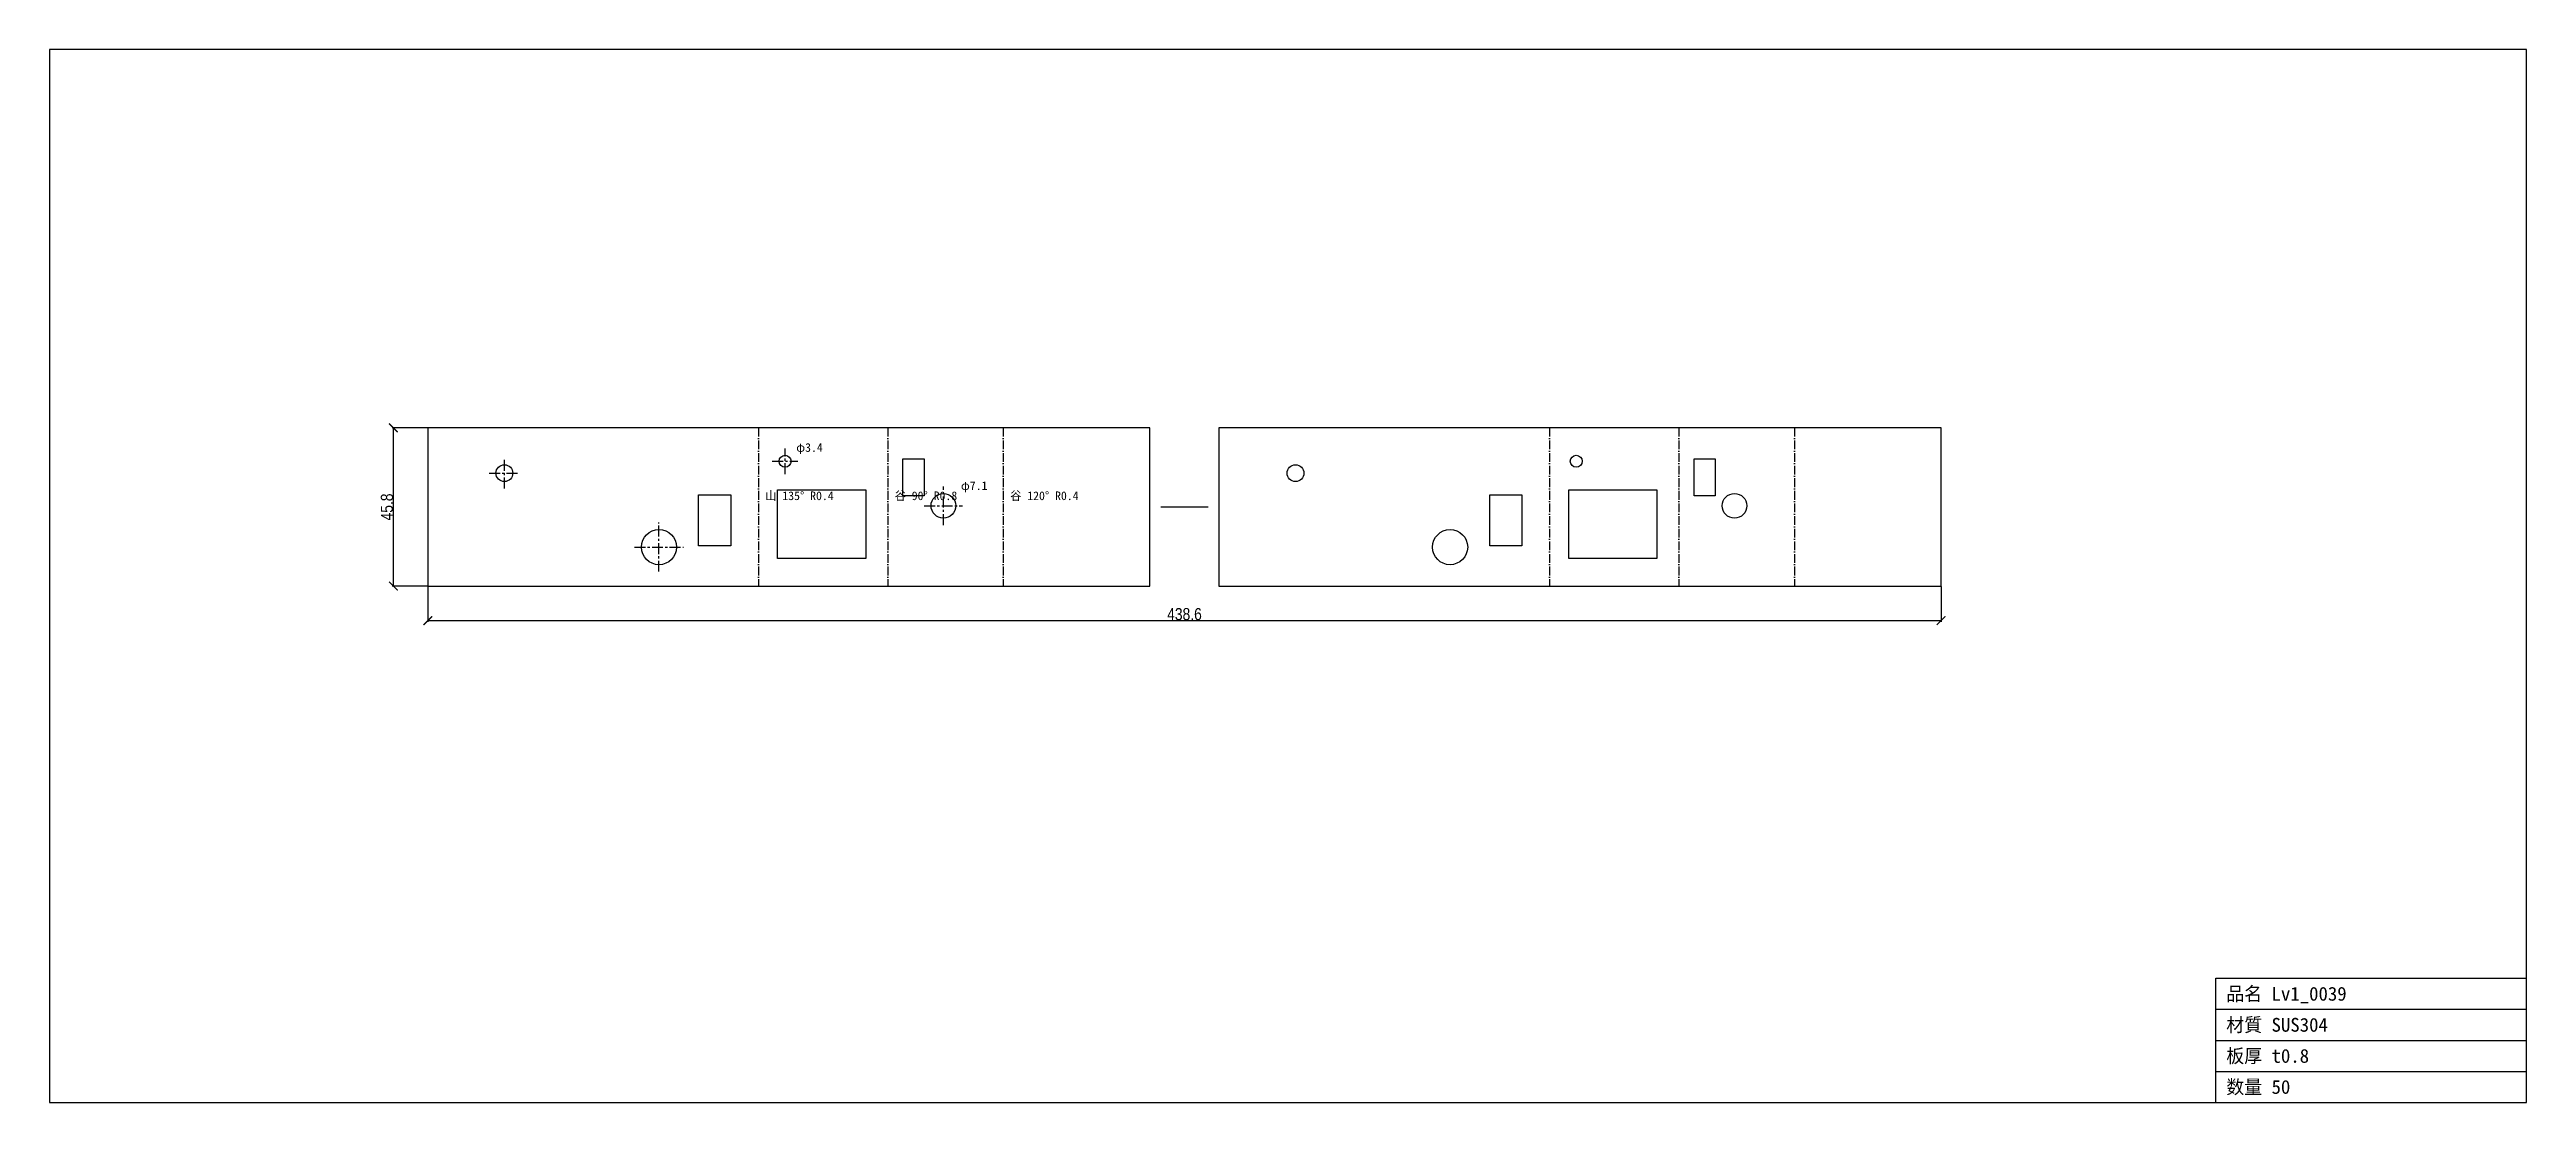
# Model space of a CAD drawing. Header units: millimetres. Extents: x -110 to 608, y -150 to 155.
import ezdxf

# ---------------------------------------------------------------- set-up
doc = ezdxf.new("R2010")
doc.units = ezdxf.units.MM
doc.linetypes.add('CENTER', pattern=[5.08, 3.175, -0.635, 0.635, -0.635])
doc.linetypes.add('DASHDOT', pattern=[3.556, 2.54, -0.508, 0, -0.508])
for name, color, linetype in [('ケガキ', 7, 'Continuous'), ('中心線', 7, 'Continuous'), ('図枠', 7, 'Continuous'), ('外形', 7, 'Continuous'), ('寸法', 7, 'Continuous'), ('文字', 7, 'Continuous'), ('曲げ線', 7, 'Continuous')]:
    doc.layers.add(name, color=color, linetype=linetype)
doc.styles.add('OpenSansCondensed-Light', font='OpenSansCondensed-Light.ttf')
doc.dimstyles.new('EZDXF', dxfattribs={"dimtxt": 0.25, "dimasz": 0.175, "dimexe": 0.375, "dimexo": 0.125, "dimgap": 0.1, "dimtad": 1, "dimlfac": 100, "dimzin": 12, "dimdsep": 46, "dimtxsty": 'OpenSansCondensed-Light', "dimblk": 'ARCHTICK', "dimcen": 2.5, "dimazin": 3, "dimtfac": 0.5, "dimtmove": 2, "dimatfit": 3})

# ---------------------------------------------------------------- blocks, each defined once
blk = doc.blocks.new('_ARCHTICK')
at = {"color": 0, "linetype": 'BYBLOCK', "const_width": 0.15}
blk.add_lwpolyline([(-0.5, -0.5), (0.5, 0.5)], dxfattribs=at)

msp = doc.modelspace()

# ---------------------------------------------------------------- linework, layer by layer
at = {"layer": 'ケガキ'}
msp.add_line((212.4, 22.92), (226.16, 22.92), dxfattribs=at)
at = {"layer": '中心線', "color": 1, "linetype": 'CENTER'}
for p, q in [((22.18, 28.3), (22.18, 37.18)), ((99.82, 36.19), (107.25, 36.19)), ((103.54, 32.48), (103.54, 39.91)), ((17.74, 32.74), (26.62, 32.74)), ((149.41, 17.7), (149.41, 28.84)), ((143.84, 23.27), (154.98, 23.27)), ((66.98, 4.19), (66.98, 18.38)), ((59.88, 11.29), (74.07, 11.29))]:
    msp.add_line(p, q, dxfattribs=at)
at = {"layer": '図枠'}
for p, q in [((608.2, 155.49), (-109.64, 155.49)), ((-109.64, 155.49), (-109.64, -149.64)), ((608.2, -149.64), (608.2, 155.49)), ((518.2, -149.64), (518.2, -113.64)), ((518.2, -113.64), (608.2, -113.64)), ((518.2, -122.64), (608.2, -122.64)), ((518.2, -131.64), (608.2, -131.64)), ((518.2, -140.64), (608.2, -140.64)), ((-109.64, -149.64), (608.2, -149.64))]:
    msp.add_line(p, q, dxfattribs=at)
at = {"layer": '外形'}
for p, q in [((0, 45.85), (0, 0)), ((209.28, 45.85), (0, 45.85)), ((209.28, 0), (209.28, 45.85)), ((229.28, 45.85), (229.28, 0)), ((438.56, 45.85), (229.28, 45.85)), ((438.56, 0), (438.56, 45.85)), ((137.68, 36.92), (143.83, 36.92)), ((137.68, 26.16), (137.68, 36.92)), ((143.83, 36.92), (143.83, 26.16)), ((366.96, 36.92), (373.11, 36.92)), ((366.96, 26.16), (366.96, 36.92)), ((373.11, 36.92), (373.11, 26.16)), ((78.48, 11.62), (78.48, 26.49)), ((78.48, 26.49), (87.77, 26.49)), ((87.77, 26.49), (87.77, 11.62)), ((101.35, 27.89), (126.9, 27.89)), ((101.35, 8), (101.35, 27.89)), ((126.9, 27.89), (126.9, 8)), ((143.83, 26.16), (137.68, 26.16)), ((307.76, 11.62), (307.76, 26.49)), ((307.76, 26.49), (317.05, 26.49)), ((317.05, 26.49), (317.05, 11.62)), ((330.63, 27.89), (356.18, 27.89)), ((330.63, 8), (330.63, 27.89)), ((356.18, 27.89), (356.18, 8)), ((373.11, 26.16), (366.96, 26.16)), ((87.77, 11.62), (78.48, 11.62)), ((126.9, 8), (101.35, 8)), ((317.05, 11.62), (307.76, 11.62)), ((356.18, 8), (330.63, 8)), ((0, 0), (209.28, 0)), ((229.28, 0), (438.56, 0))]:
    msp.add_line(p, q, dxfattribs=at)
for centre, radius in [((103.54, 36.19), 1.72), ((332.82, 36.19), 1.72), ((22.18, 32.74), 2.44), ((251.46, 32.74), 2.44), ((149.41, 23.27), 3.57), ((378.68, 23.27), 3.57), ((66.98, 11.29), 5.09), ((296.26, 11.29), 5.09)]:
    msp.add_circle(centre, radius, dxfattribs=at)
at = {"layer": '曲げ線', "color": 3, "linetype": 'DASHDOT'}
for p, q in [((95.79, 45.85), (95.79, 0)), ((133.29, 45.85), (133.29, 0)), ((166.77, 45.85), (166.77, 0)), ((325.07, 45.85), (325.07, 0)), ((362.57, 45.85), (362.57, 0)), ((396.05, 45.85), (396.05, 0))]:
    msp.add_line(p, q, dxfattribs=at)

# ---------------------------------------------------------------- texts
at = {"layer": '文字'}
for s, height, p in [('φ3.4', 2.5, (106.75, 38.91)), ('φ7.1', 2.5, (154.48, 27.84)), ('山 135° R0.4', 2.5, (97.79, 24.92)), ('谷 90° R0.8', 2.5, (135.29, 24.92)), ('谷 120° R0.4', 2.5, (168.77, 24.92)), ('品名 Lv1_0039', 4, (521.2, -120.14)), ('材質 SUS304', 4, (521.2, -129.14)), ('板厚 t0.8', 4, (521.2, -138.14)), ('数量 50', 4, (521.2, -147.14))]:
    msp.add_text(s, height=height, dxfattribs=at).set_placement(p)

# ---------------------------------------------------------------- dimensions: what is measured, and where the dimension line sits
at = {"layer": '寸法'}
msp.add_linear_dim(base=(-10, 0), p1=(0, 0), p2=(0, 45.846), angle=90, dimstyle='EZDXF', override={"dimtxt": 3.5, "dimasz": 2.5, "dimdec": 1, "dimlfac": 1}, dxfattribs=at).render()
msp.add_linear_dim(base=(0, -10), p1=(0, 0), p2=(438.56, 0), dimstyle='EZDXF', override={"dimtxt": 3.5, "dimasz": 2.5, "dimdec": 1, "dimlfac": 1}, dxfattribs=at).render()

doc.saveas('drawing.dxf')
